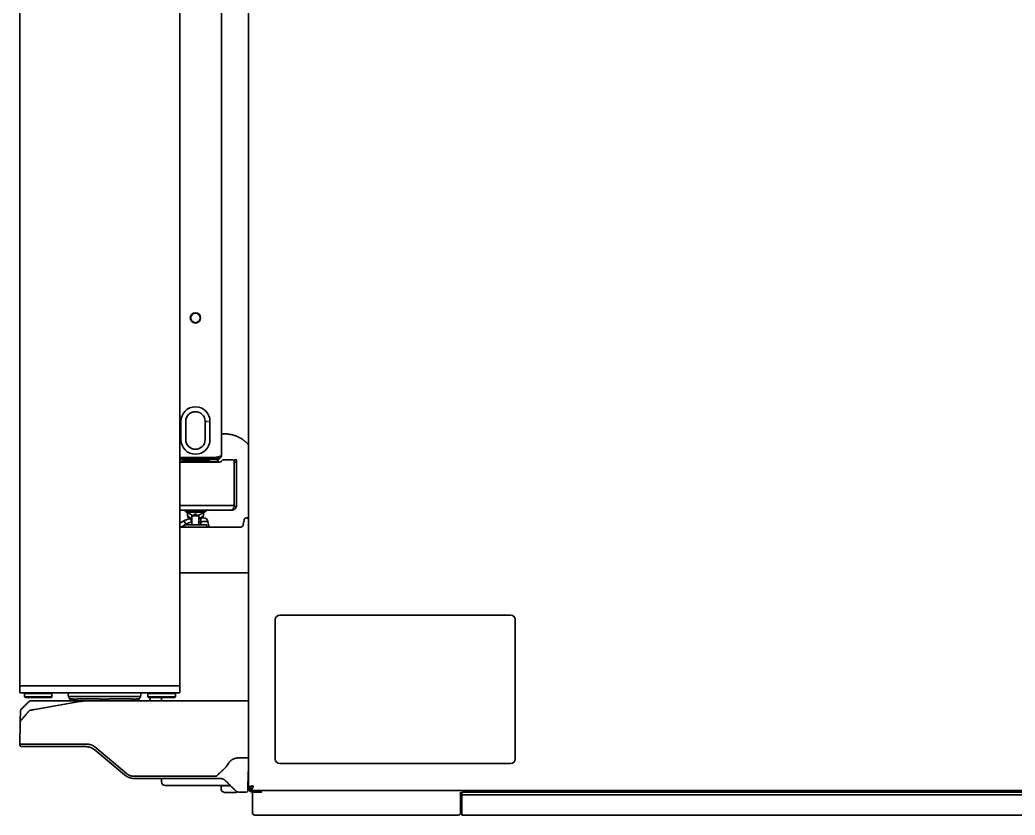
# Model space of a CAD drawing. Extents: x -760 to 4209, y 5795 to 10697.
# Drawn here: x 420.5 to 855.9, y 7999.4 to 8347.3 of the extents above; entities that cross this region are included whole.
import ezdxf

# ---------------------------------------------------------------- set-up
doc = ezdxf.new("R2010")
doc.units = 0
doc.header["$LTSCALE"] = 5
doc.layers.add('1', color=7, linetype='CONTINUOUS', true_color=0xffffff)

msp = doc.modelspace()

# ---------------------------------------------------------------- linework, layer by layer
at = {"layer": '1', "color": 7, "linetype": 'Continuous', "lineweight": 35}
for p, q in [((420.54, 8055.9), (420.54, 9169.4)), ((520.54, 8011.34), (520.54, 9157.1)), ((490.54, 8055.9), (490.54, 9130.73)), ((508.73, 8157.15), (508.73, 8381.41)), ((490.96, 8163.65), (490.96, 8171.65)), ((493.1, 8171.65), (493.1, 8163.65)), ((501.56, 8171.65), (502.68, 8171.65)), ((501.56, 8163.65), (501.56, 8171.65)), ((503.69, 8171.65), (503.09, 8171.65)), ((503.69, 8171.65), (503.69, 8163.65)), ((506.3, 8155.9), (490.54, 8155.9)), ((506.03, 8155.1), (506.03, 8155.9)), ((506.93, 8155.9), (506.3, 8155.9)), ((506.93, 8155.9), (506.93, 8155.1)), ((507.45, 8156.11), (507.47, 8156.12)), ((508.73, 8157.07), (508.73, 8157.15)), ((508.73, 8157.09), (508.73, 8156.99)), ((506.03, 8155.1), (490.54, 8155.1)), ((490.54, 8153.85), (507.91, 8153.85)), ((491.83, 8154.35), (502.83, 8154.35)), ((491.83, 8154.35), (491.83, 8153.85)), ((493.33, 8155.1), (493.33, 8154.35)), ((501.33, 8155.1), (501.33, 8154.35)), ((502.83, 8154.35), (502.83, 8153.85)), ((507.33, 8154.1), (504.02, 8154.1)), ((506.93, 8155.1), (506.03, 8155.1)), ((506.83, 8155.1), (506.83, 8154.97)), ((507.33, 8154.1), (507.33, 8153.85)), ((509.03, 8154.56), (508.62, 8154.14)), ((509.74, 8154.85), (513.32, 8154.85)), ((514.32, 8134.85), (514.32, 8153.85)), ((514.33, 8154.85), (515.33, 8154.85)), ((514.33, 8154.85), (514.33, 8153.85)), ((515.33, 8153.85), (514.33, 8153.85)), ((514.33, 8134.85), (514.33, 8153.85)), ((515.33, 8154.85), (515.33, 8153.85)), ((515.33, 8134.85), (515.33, 8153.85)), ((490.54, 8134.85), (514.32, 8134.85)), ((514.32, 8134.28), (514.32, 8134.85)), ((514.33, 8134.55), (514.33, 8134.85)), ((490.54, 8132.85), (513.08, 8132.85)), ((492.33, 8132.85), (493.33, 8131.85)), ((501.33, 8132.6), (493.33, 8132.6)), ((493.33, 8132.6), (493.33, 8132.2)), ((501.33, 8132.2), (493.33, 8132.2)), ((493.33, 8131.85), (494.23, 8131.85)), ((501.18, 8131.95), (493.48, 8131.95)), ((493.83, 8131.85), (493.83, 8130.27)), ((493.83, 8130.27), (495.83, 8128.84)), ((494.12, 8129.56), (495.91, 8127.77)), ((494.95, 8131.06), (495.08, 8131.02)), ((494.95, 8131.06), (495, 8131.06)), ((495.83, 8130.35), (498.83, 8130.35)), ((495.83, 8126.35), (495.83, 8130.35)), ((498.83, 8130.35), (498.83, 8126.35)), ((500.83, 8130.27), (498.83, 8128.84)), ((499.65, 8131.06), (499.7, 8131.06)), ((499.71, 8127.75), (499.71, 8129.4)), ((500.42, 8131.85), (501.33, 8131.85)), ((500.83, 8130.27), (500.83, 8131.85)), ((501.33, 8131.85), (502.33, 8132.85)), ((501.33, 8132.2), (501.33, 8132.6)), ((513.33, 8132.85), (513.08, 8132.85)), ((519.58, 8129.4), (520.04, 8129.4)), ((490.54, 8127.09), (492.21, 8128.06)), ((490.54, 8125.4), (492.54, 8125.4)), ((492.33, 8126.16), (491.01, 8125.4)), ((492.33, 8126.35), (502.33, 8126.35)), ((492.33, 8125.4), (492.33, 8126.35)), ((492.54, 8125.4), (517.2, 8125.4)), ((493.21, 8126.68), (492.65, 8126.35)), ((499.71, 8127.75), (498.83, 8127.75)), ((502.33, 8126.35), (502.33, 8125.4)), ((518.18, 8126.23), (518.24, 8126.58)), ((518.24, 8126.58), (518.59, 8128.58)), ((492.54, 8105.4), (490.54, 8105.4)), ((492.54, 8105.4), (515.29, 8105.4)), ((520.04, 8105.4), (515.29, 8105.4)), ((520.04, 8105.4), (520.54, 8105.4)), ((635.24, 8086.9), (534.24, 8086.9)), ((532.24, 8084.9), (532.24, 8023.9)), ((637.24, 8023.9), (637.24, 8084.9)), ((420.54, 8052.9), (420.54, 8055.9)), ((422.54, 8055.9), (420.54, 8055.9)), ((488.54, 8055.9), (422.54, 8055.9)), ((490.54, 8055.9), (488.54, 8055.9)), ((490.54, 8055.9), (490.54, 8052.9)), ((422.54, 8052.9), (420.54, 8052.9)), ((422.54, 8052.9), (488.54, 8052.9)), ((422.79, 8052.9), (422.54, 8052.65)), ((434.54, 8052.65), (422.54, 8052.65)), ((422.54, 8052.65), (422.54, 8051.15)), ((428.54, 8051.15), (422.54, 8051.15)), ((422.54, 8051.15), (422.79, 8050.9)), ((422.79, 8050.9), (428.54, 8050.9)), ((434.54, 8051.15), (428.54, 8051.15)), ((428.54, 8050.9), (434.29, 8050.9)), ((434.54, 8052.65), (434.29, 8052.9)), ((434.29, 8050.9), (434.54, 8051.15)), ((434.54, 8051.15), (434.54, 8052.65)), ((441.54, 8052.9), (441.81, 8051.32)), ((441.81, 8051.32), (473.26, 8051.32)), ((473.26, 8051.32), (473.54, 8052.9)), ((476.79, 8052.9), (476.54, 8052.65)), ((488.54, 8052.65), (476.54, 8052.65)), ((476.54, 8052.65), (476.54, 8051.15)), ((482.54, 8051.15), (476.54, 8051.15)), ((476.54, 8051.15), (476.79, 8050.9)), ((476.79, 8050.9), (482.54, 8050.9)), ((477.63, 8050.9), (477.22, 8049.4)), ((488.54, 8051.15), (482.54, 8051.15)), ((482.54, 8050.9), (488.29, 8050.9)), ((482.54, 8049.4), (482.54, 8050.9)), ((488.54, 8052.65), (488.29, 8052.9)), ((488.29, 8050.9), (488.54, 8051.15)), ((490.54, 8052.9), (488.54, 8052.9)), ((488.54, 8051.15), (488.54, 8052.65)), ((427.1, 8045.62), (445.95, 8048.95)), ((427.8, 8049.4), (450.08, 8049.4)), ((442.83, 8050.3), (442.32, 8050.3)), ((443.87, 8050.14), (445.25, 8050.14)), ((446.8, 8050.3), (453.56, 8050.3)), ((453.22, 8049.4), (457.29, 8049.4)), ((456.15, 8050.14), (458.92, 8050.14)), ((458.27, 8049.4), (467.12, 8049.4)), ((461.5, 8050.3), (468.27, 8050.3)), ((469.82, 8050.14), (471.2, 8050.14)), ((470.4, 8049.4), (503.97, 8049.4)), ((472.24, 8050.3), (472.75, 8050.3)), ((503.97, 8049.4), (505.65, 8049.4)), ((420.71, 8040.15), (420.79, 8044.99)), ((420.54, 8030.4), (420.71, 8040.15)), ((420.54, 8030.14), (420.54, 8030.4)), ((420.54, 8030.4), (427.53, 8030.4)), ((427.54, 8029.4), (421.29, 8029.4)), ((427.53, 8030.4), (450.08, 8030.4)), ((448.99, 8029.4), (427.54, 8029.4)), ((453.29, 8029.23), (467.19, 8017.57)), ((466.27, 8017.04), (453.49, 8027.76)), ((511.5, 8021.54), (511.71, 8021.9)), ((516.04, 8024.4), (518.93, 8024.4)), ((518.93, 8024.4), (520.31, 8024.4)), ((520.31, 8024.4), (520.54, 8024.4)), ((534.24, 8021.9), (635.24, 8021.9)), ((470.4, 8016.4), (505.65, 8016.4)), ((520.43, 8018.23), (520.29, 8010.14)), ((505.65, 8015.4), (470.77, 8015.4)), ((482.54, 8013.9), (482.54, 8015.4)), ((491.54, 8012.4), (484.04, 8012.4)), ((512.54, 8012.4), (491.54, 8012.4)), ((508.54, 8012.1), (508.54, 8010.65)), ((508.74, 8012.39), (509.19, 8012.36)), ((509.16, 8012.39), (509.22, 8012.39)), ((509.22, 8012.39), (510.05, 8012.32)), ((510, 8012.39), (510.1, 8012.38)), ((510.1, 8012.39), (511.21, 8012.26)), ((510.55, 8014.39), (510.41, 8014.52)), ((510.7, 8012.4), (510.66, 8012.33)), ((522.25, 8012.23), (522.19, 8012.23)), ((522.56, 8011.92), (522.56, 8011.85)), ((510.05, 8009.3), (515.03, 8009.3)), ((518.52, 8009.4), (516.78, 8009.4)), ((520.54, 8011.19), (520.54, 8011.34)), ((520.54, 8011), (520.54, 8011.19)), ((521.34, 8011), (520.54, 8011)), ((521.34, 8011.19), (521.34, 8011.34)), ((521.34, 8011.19), (521.34, 8011)), ((521.34, 8011), (521.68, 8011)), ((521.34, 8011), (521.52, 8011)), ((521.34, 8010.2), (521.34, 8011)), ((521.52, 8010.2), (521.34, 8010.2)), ((521.68, 8011), (521.52, 8011)), ((521.68, 8010.2), (521.52, 8010.2)), ((521.68, 8010.2), (1501.43, 8010.2)), ((522.34, 8009.4), (526.34, 8009.4)), ((522.34, 8000.4), (522.34, 8009.4)), ((613.34, 8009.4), (613.34, 8000.4)), ((1501.74, 8009.4), (613.94, 8009.4)), ((613.94, 8008.2), (613.94, 8009.4)), ((613.94, 8008.2), (613.94, 8007.2)), ((615.94, 8008.2), (613.94, 8008.2)), ((613.94, 8008.2), (1407.94, 8008.2)), ((613.94, 8001.6), (613.94, 8007.2)), ((526.34, 7999.4), (523.34, 7999.4)), ((609.34, 7999.4), (526.34, 7999.4)), ((612.34, 7999.4), (609.34, 7999.4)), ((613.94, 7999.4), (613.94, 8001.6)), ((613.94, 7999.4), (1409.94, 7999.4))]:
    msp.add_line(p, q, dxfattribs=at)
for radius in [2.25, 2.1]:
    msp.add_circle((497.33, 8216.9), radius, dxfattribs=at)
for centre, radius, start, end in [((497.33, 8171.65), 6.37, 0, 180), ((497.33, 8171.65), 4.23, 0, 180), ((497.33, 8163.65), 6.37, 180, 0), ((497.33, 8163.65), 4.23, 180, 0), ((491.83, 8151.35), 3, 90, 113.5575), ((502.83, 8151.35), 3, 56.4427, 90), ((506.33, 8154.1), 1, 0, 90), ((507.91, 8154.85), 1, 270, 315), ((509.74, 8153.85), 1, 90, 135), ((513.32, 8153.85), 1, 0, 90), ((513.33, 8134.85), 2, 343.3033, 0), ((493.61, 8132.6), 0.283, 118.0725, 180), ((493.61, 8132.2), 0.283, 180, 241.9275), ((494.83, 8130.27), 1, 195.3733, 225), ((497.33, 8133.95), 3.74, 212.3241, 230.6111), ((497.33, 8133.95), 3.74, 309.3791, 327.6759), ((499.83, 8130.27), 1, 315, 343.6522), ((500.86, 8127.4), 2, 10, 90), ((501.04, 8132.6), 0.283, 0, 61.9275), ((501.04, 8132.2), 0.283, 298.0725, 0), ((519.58, 8128.4), 1, 90, 170), ((520.04, 8128.9), 0.5, 0, 90), ((497.21, 8119.4), 10, 105.0492, 120), ((497.21, 8119.75), 8, 100.0027, 120), ((517.2, 8126.4), 1, 270, 350), ((520.04, 8105.9), 0.5, 270, 0), ((534.24, 8084.9), 2, 90, 180), ((635.24, 8084.9), 2, 0, 90), ((443.78, 8051.66), 2, 190, 222.8958), ((471.29, 8051.66), 2, 317.1042, 350), ((440.85, 8048.94), 2, 13.3265, 42.8958), ((474.22, 8048.94), 2, 137.1042, 166.6735), ((421.29, 8030.15), 0.75, 181, 270), ((534.24, 8023.9), 2, 180, 270), ((635.24, 8023.9), 2, 270, 0), ((521.92, 8018.06), 1.5, 157.8745, 179), ((484.04, 8013.9), 1.5, 180, 270), ((508.91, 8012.1), 0.375, 154.2799, 180), ((522.34, 8012), 0.25, 0, 90), ((509.54, 8010.65), 1, 180, 240), ((512.54, 8015.84), 7, 240, 249.1628), ((516.78, 8012.4), 3, 230.3082, 270), ((512.54, 8015.84), 7, 290.8372, 296.8985), ((519.54, 8010.15), 0.75, 270, 359), ((522.34, 8011.2), 1.8, 186.3155, 270), ((523.34, 8000.4), 1, 180, 270), ((612.34, 8000.4), 1, 270, 0), ((614.17, 7999.6), 1, 103.4764, 156.4218)]:
    msp.add_arc(centre, radius, start, end, dxfattribs=at)
for centre, major_axis, ratio, start_param, end_param in [((497.32, 8133.97), (3.62, 0.87), 0.997235, 3.804658, 4.177379), ((497.07, 8134.01), (0.81, 3.6), 0.902278, 3.129444, 3.24631), ((496.77, 8134.01), (0.38, 3.67), 0.420739, 3.280106, 3.396972), ((497.03, 8133.97), (0.27, 3.72), 0.017407, 3.440796, 3.813517), ((497.62, 8133.97), (0.27, -3.72), 0.017407, 5.611261, 5.983982), ((497.88, 8134.01), (0.38, -3.67), 0.420739, 6.027806, 6.144672), ((497.58, 8134.01), (0.81, -3.6), 0.902278, 6.178468, 6.295334), ((497.33, 8133.97), (3.62, -0.87), 0.997235, 5.247399, 5.62012), ((490.93, 8125.01), (1, -1.73), 0.087823, 1.74833, 2.120062), ((493.21, 8126.33), (1, -1.73), 0.087823, 1.721753, 3.141593), ((448.99, 8022.4), (7, 0), 1, 1.429434, 1.570796), ((448.99, 8022.4), (4.2, 5.6), 1, 6.228593, 6.335927), ((470.77, 8022.4), (4.16, 5.63), 1, 3.080358, 3.171137), ((470.77, 8022.4), (7, 0), 1, 4.654121, 4.712389), ((508.29, 8012.4), (-2.13, 2.11), 0.999794, 4.707562, 4.719006)]:
    msp.add_ellipse(centre, major_axis=major_axis, ratio=ratio, start_param=start_param, end_param=end_param, dxfattribs=at)
msp.add_rational_spline([(508.7, 8166.07), (512.04, 8166.44), (515.31, 8165.73), (518.15, 8164.05), (520.32, 8161.67), (520.38, 8161.61), (520.45, 8161.55), (520.54, 8161.51), (520.62, 8161.49), (520.64, 8161.49), (520.65, 8161.49), (520.67, 8161.48), (520.68, 8161.48)], [0.499655350133, 0.482189913623, 0.483788026206, 0.50444968788, 0.544174898647, 0.531788766491, 0.527660055772, 0.531788766491, 0.544174898647, 0.544174898647, 0.544077319668, 0.543914335953, 0.543711049309], degree=4, knots=[0, 0, 0, 0, 0, 0.969667, 0.969667, 0.969667, 0.969667, 0.995868, 0.995868, 0.995868, 0.995868, 1, 1, 1, 1, 1], dxfattribs=at)
for points, knots in [([(506.93, 8156.01), (506.84, 8155.99), (506.74, 8155.97), (506.53, 8155.94), (506.41, 8155.92), (506.3, 8155.9)], [0, 0, 0, 0, 0.462959, 0.462959, 1, 1, 1, 1]), ([(506.58, 8155.9), (506.64, 8155.92), (506.71, 8155.94), (506.82, 8155.97), (506.88, 8155.99), (506.93, 8156.01)], [0, 0, 0, 0, 0.537041, 0.537041, 1, 1, 1, 1]), ([(506.93, 8156.01), (507.06, 8156.03), (507.17, 8156.05), (507.35, 8156.09), (507.41, 8156.1), (507.49, 8156.12), (507.52, 8156.13), (507.58, 8156.15), (507.61, 8156.15), (507.74, 8156.19), (507.84, 8156.23), (507.97, 8156.27), (507.99, 8156.28), (508.04, 8156.3), (508.06, 8156.31), (508.13, 8156.34), (508.17, 8156.37), (508.29, 8156.43), (508.36, 8156.48), (508.44, 8156.54), (508.45, 8156.55), (508.48, 8156.58), (508.53, 8156.62), (508.56, 8156.66), (508.6, 8156.72), (508.62, 8156.75), (508.65, 8156.79), (508.66, 8156.81), (508.67, 8156.84), (508.68, 8156.85), (508.71, 8156.93), (508.72, 8157), (508.73, 8157.07)], [0, 0, 0, 0, 0.125, 0.125, 0.1875, 0.1875, 0.21875, 0.21875, 0.25, 0.25, 0.375, 0.375, 0.40625, 0.40625, 0.4375, 0.4375, 0.5, 0.5, 0.625, 0.625, 0.65625, 0.65625, 0.6875, 0.75, 0.75, 0.8125, 0.8125, 0.84375, 0.84375, 0.875, 0.875, 1, 1, 1, 1]), ([(508.73, 8156.79), (508.72, 8156.69), (508.71, 8156.59), (508.66, 8156.39), (508.63, 8156.29), (508.57, 8156.16), (508.56, 8156.13), (508.54, 8156.09), (508.5, 8156.01), (508.46, 8155.94), (508.36, 8155.8), (508.29, 8155.72), (508.19, 8155.61), (508.17, 8155.59), (508.13, 8155.55), (508.06, 8155.5), (507.99, 8155.45), (507.85, 8155.35), (507.74, 8155.29), (507.61, 8155.23), (507.58, 8155.22), (507.52, 8155.2), (507.49, 8155.19), (507.41, 8155.17), (507.29, 8155.14), (507.18, 8155.12), (507.09, 8155.11), (507.05, 8155.11), (506.99, 8155.1), (506.96, 8155.1), (506.93, 8155.1)], [0, 0, 0, 0, 0.125, 0.125, 0.25, 0.25, 0.28125, 0.28125, 0.3125, 0.375, 0.375, 0.5, 0.5, 0.53125, 0.53125, 0.5625, 0.625, 0.625, 0.75, 0.75, 0.78125, 0.78125, 0.8125, 0.8125, 0.875, 0.9375, 0.9375, 0.96875, 0.96875, 1, 1, 1, 1]), ([(506.93, 8155.9), (507.01, 8155.9), (507.08, 8155.91), (507.17, 8155.93), (507.19, 8155.93), (507.22, 8155.94), (507.24, 8155.95), (507.28, 8155.96), (507.3, 8155.97), (507.32, 8155.98)], [0, 0, 0, 0, 0.557491, 0.557491, 0.696864, 0.696864, 0.836237, 0.836237, 1, 1, 1, 1]), ([(513.13, 8132.87), (513.18, 8132.88), (513.23, 8132.9), (513.33, 8132.95), (513.38, 8132.98), (513.45, 8133.04), (513.48, 8133.06), (513.52, 8133.09), (513.53, 8133.11), (513.55, 8133.13), (513.57, 8133.14), (513.63, 8133.21), (513.68, 8133.26), (513.78, 8133.39), (513.83, 8133.45), (513.9, 8133.56), (513.93, 8133.6), (513.98, 8133.68), (514, 8133.72), (514.08, 8133.84), (514.12, 8133.92), (514.22, 8134.09), (514.27, 8134.18), (514.32, 8134.28)], [0, 0, 0, 0, 0.125, 0.125, 0.25, 0.25, 0.3125, 0.3125, 0.34375, 0.34375, 0.375, 0.375, 0.5, 0.5, 0.625, 0.625, 0.6875, 0.6875, 0.75, 0.75, 0.875, 0.875, 1, 1, 1, 1]), ([(515.24, 8134.28), (515.21, 8134.18), (515.18, 8134.09), (515.1, 8133.92), (515.05, 8133.84), (514.97, 8133.72), (514.94, 8133.68), (514.9, 8133.62), (514.88, 8133.6), (514.85, 8133.56), (514.84, 8133.54), (514.76, 8133.45), (514.69, 8133.39), (514.54, 8133.26), (514.46, 8133.21), (514.34, 8133.13), (514.3, 8133.1), (514.21, 8133.06), (514.17, 8133.04), (514.04, 8132.98), (513.95, 8132.95), (513.76, 8132.9), (513.67, 8132.88), (513.57, 8132.87)], [0, 0, 0, 0, 0.125, 0.125, 0.25, 0.25, 0.3125, 0.3125, 0.34375, 0.34375, 0.375, 0.375, 0.5, 0.5, 0.625, 0.625, 0.6875, 0.6875, 0.75, 0.75, 0.875, 0.875, 1, 1, 1, 1]), ([(515.24, 8134.28), (515.16, 8134.3), (515.08, 8134.33), (514.92, 8134.37), (514.84, 8134.4), (514.61, 8134.47), (514.47, 8134.51), (514.33, 8134.55)], [0, 0, 0, 0, 0.262924, 0.262924, 0.526857, 0.526857, 1, 1, 1, 1]), ([(496.86, 8131.06), (496.9, 8131.06), (496.94, 8131.06), (497.01, 8131.06), (497.09, 8131.06), (497.17, 8131.06), (497.25, 8131.06), (497.29, 8131.06), (497.4, 8131.06), (497.48, 8131.06), (497.6, 8131.06), (497.64, 8131.06), (497.72, 8131.06), (497.75, 8131.06), (497.79, 8131.06)], [0, 0, 0, 0, 0.125, 0.125, 0.25, 0.375, 0.375, 0.5, 0.5, 0.75, 0.75, 0.875, 0.875, 1, 1, 1, 1]), ([(499.71, 8129.4), (499.79, 8129.4), (499.86, 8129.4), (499.95, 8129.4), (499.97, 8129.4), (500.01, 8129.4), (500.06, 8129.4), (500.15, 8129.4), (500.22, 8129.4), (500.27, 8129.4), (500.28, 8129.4), (500.31, 8129.4), (500.33, 8129.4), (500.41, 8129.4), (500.47, 8129.4), (500.54, 8129.4), (500.57, 8129.4), (500.61, 8129.4), (500.62, 8129.4), (500.64, 8129.4), (500.65, 8129.4), (500.7, 8129.4), (500.74, 8129.4), (500.77, 8129.4), (500.78, 8129.4), (500.79, 8129.4), (500.8, 8129.4), (500.82, 8129.4), (500.83, 8129.4), (500.85, 8129.4), (500.86, 8129.4), (500.86, 8129.4)], [0, 0, 0, 0, 0.125227, 0.125227, 0.156534, 0.156534, 0.18784, 0.250454, 0.313067, 0.313067, 0.344374, 0.344374, 0.375681, 0.375681, 0.500908, 0.500908, 0.563521, 0.563521, 0.594828, 0.594828, 0.626135, 0.626135, 0.751361, 0.751361, 0.782668, 0.782668, 0.813975, 0.813975, 0.876588, 0.876588, 1, 1, 1, 1]), ([(513.08, 8132.85), (513.08, 8132.85), (513.08, 8132.85), (513.08, 8132.85), (513.08, 8132.85), (513.08, 8132.85), (513.08, 8132.85), (513.08, 8132.85), (513.09, 8132.86), (513.09, 8132.86), (513.09, 8132.86), (513.09, 8132.86), (513.1, 8132.86), (513.1, 8132.86), (513.1, 8132.86), (513.11, 8132.86), (513.11, 8132.86), (513.12, 8132.86), (513.12, 8132.86), (513.13, 8132.87), (513.13, 8132.87), (513.13, 8132.87)], [0, 0, 0, 0, 0.152946, 0.20292, 0.252426, 0.301484, 0.350116, 0.398346, 0.446196, 0.493691, 0.540856, 0.587714, 0.634291, 0.680614, 0.726709, 0.772601, 0.81832, 0.863891, 0.909343, 0.954703, 1, 1, 1, 1]), ([(513.57, 8132.87), (513.57, 8132.87), (513.56, 8132.87), (513.55, 8132.86), (513.54, 8132.86), (513.53, 8132.86), (513.52, 8132.86), (513.51, 8132.86), (513.5, 8132.86), (513.49, 8132.86), (513.48, 8132.86), (513.47, 8132.86), (513.46, 8132.86), (513.45, 8132.86), (513.43, 8132.85), (513.42, 8132.85), (513.41, 8132.85), (513.4, 8132.85), (513.39, 8132.85), (513.37, 8132.85), (513.36, 8132.85), (513.35, 8132.85), (513.34, 8132.85), (513.33, 8132.85), (513.33, 8132.85)], [0, 0, 0, 0, 0.043237, 0.08653, 0.129905, 0.173384, 0.216994, 0.260756, 0.304696, 0.348836, 0.3932, 0.437809, 0.482687, 0.527855, 0.573335, 0.619147, 0.665313, 0.711853, 0.758786, 0.806131, 0.853907, 0.902132, 0.950824, 1, 1, 1, 1]), ([(502.83, 8127.75), (502.83, 8127.75), (502.83, 8127.75), (502.83, 8127.75), (502.83, 8127.75), (502.83, 8127.75), (502.83, 8127.75), (502.82, 8127.75), (502.82, 8127.75), (502.8, 8127.76), (502.77, 8127.76), (502.72, 8127.77), (502.68, 8127.77), (502.67, 8127.77), (502.66, 8127.77), (502.65, 8127.77), (502.62, 8127.77), (502.6, 8127.77), (502.54, 8127.77), (502.46, 8127.77), (502.35, 8127.78), (502.27, 8127.78), (502.24, 8127.78), (502.18, 8127.78), (502.14, 8127.78), (502.05, 8127.78), (501.91, 8127.78), (501.69, 8127.78), (501.52, 8127.78), (501.4, 8127.78), (501.35, 8127.78), (501.26, 8127.78), (501.22, 8127.77), (501.09, 8127.77), (500.9, 8127.77), (500.71, 8127.77), (500.57, 8127.77), (500.52, 8127.77), (500.42, 8127.76), (500.37, 8127.76), (500.22, 8127.76), (500.12, 8127.76), (499.97, 8127.75), (499.89, 8127.75), (499.8, 8127.75), (499.76, 8127.75), (499.73, 8127.75), (499.72, 8127.75), (499.72, 8127.75), (499.71, 8127.75), (499.71, 8127.75)], [0, 0, 0, 0, 0.001843, 0.001843, 0.003797, 0.007703, 0.015517, 0.031144, 0.062397, 0.062397, 0.124904, 0.187411, 0.187411, 0.203037, 0.203037, 0.218664, 0.218664, 0.249918, 0.249918, 0.312424, 0.374931, 0.374931, 0.406185, 0.406185, 0.437438, 0.437438, 0.499945, 0.562452, 0.624959, 0.624959, 0.656212, 0.656212, 0.687466, 0.687466, 0.749973, 0.812479, 0.812479, 0.843733, 0.843733, 0.874986, 0.874986, 0.937493, 0.937493, 0.968747, 0.984373, 0.992187, 0.996093, 0.998047, 0.998047, 1, 1, 1, 1]), ([(425.28, 8049.4), (425.21, 8049.4), (425.15, 8049.4), (425.02, 8049.37), (424.96, 8049.35), (424.84, 8049.3), (424.78, 8049.27), (424.67, 8049.2), (424.62, 8049.16), (424.58, 8049.12)], [0, 0, 0, 0, 0.25, 0.25, 0.5, 0.5, 0.75, 0.75, 1, 1, 1, 1]), ([(425.28, 8049.4), (425.28, 8049.4), (425.28, 8049.4), (425.3, 8049.4), (425.3, 8049.4), (425.32, 8049.4), (425.32, 8049.4), (425.34, 8049.4), (425.35, 8049.4), (425.37, 8049.4), (425.38, 8049.4), (425.41, 8049.4), (425.42, 8049.4), (425.45, 8049.4), (425.46, 8049.4), (425.51, 8049.4), (425.55, 8049.4), (425.63, 8049.4), (425.67, 8049.4), (425.76, 8049.4), (425.81, 8049.4), (425.87, 8049.4), (425.89, 8049.4), (425.91, 8049.4), (425.96, 8049.4), (426, 8049.4), (426.09, 8049.4), (426.15, 8049.4), (426.27, 8049.4), (426.34, 8049.4), (426.44, 8049.4), (426.47, 8049.4), (426.53, 8049.4), (426.54, 8049.4), (426.58, 8049.4), (426.6, 8049.4), (426.69, 8049.4), (426.76, 8049.4), (426.91, 8049.4), (426.99, 8049.4), (427.14, 8049.4), (427.22, 8049.4), (427.34, 8049.4), (427.39, 8049.4), (427.47, 8049.4), (427.51, 8049.4), (427.59, 8049.4), (427.63, 8049.4), (427.69, 8049.4), (427.71, 8049.4), (427.75, 8049.4), (427.78, 8049.4), (427.8, 8049.4)], [0, 0, 0, 0, 0.0625, 0.0625, 0.09375, 0.09375, 0.125, 0.125, 0.15625, 0.15625, 0.1875, 0.1875, 0.21875, 0.21875, 0.25, 0.25, 0.3125, 0.3125, 0.375, 0.375, 0.4375, 0.4375, 0.453125, 0.453125, 0.46875, 0.5, 0.5, 0.5625, 0.5625, 0.625, 0.625, 0.65625, 0.65625, 0.671875, 0.671875, 0.6875, 0.6875, 0.75, 0.75, 0.8125, 0.8125, 0.875, 0.875, 0.90625, 0.90625, 0.9375, 0.9375, 0.96875, 0.96875, 0.984375, 0.984375, 1, 1, 1, 1]), ([(442.83, 8050.3), (442.86, 8050.3), (442.89, 8050.3), (442.97, 8050.29), (443.01, 8050.29), (443.05, 8050.28)], [0, 0, 0, 0, 0.5, 0.5, 1, 1, 1, 1]), ([(443.05, 8050.28), (443.11, 8050.27), (443.17, 8050.26), (443.27, 8050.24), (443.3, 8050.23), (443.37, 8050.22), (443.4, 8050.21), (443.47, 8050.19), (443.51, 8050.19), (443.58, 8050.17), (443.62, 8050.16), (443.69, 8050.15), (443.73, 8050.15), (443.8, 8050.14), (443.83, 8050.14), (443.87, 8050.14)], [0, 0, 0, 0, 0.25, 0.25, 0.375, 0.375, 0.5, 0.5, 0.625, 0.625, 0.75, 0.75, 0.875, 0.875, 1, 1, 1, 1]), ([(445.25, 8050.14), (445.3, 8050.14), (445.34, 8050.14), (445.43, 8050.15), (445.47, 8050.15), (445.55, 8050.16), (445.6, 8050.17), (445.68, 8050.19), (445.72, 8050.19), (445.8, 8050.21), (445.85, 8050.22), (445.93, 8050.23), (445.98, 8050.24), (446.11, 8050.26), (446.21, 8050.27), (446.3, 8050.28)], [0, 0, 0, 0, 0.125, 0.125, 0.25, 0.25, 0.375, 0.375, 0.5, 0.5, 0.625, 0.625, 0.75, 0.75, 1, 1, 1, 1]), ([(445.95, 8048.95), (446.36, 8049.02), (446.77, 8049.08), (447.38, 8049.16), (447.59, 8049.19), (448, 8049.24), (448.21, 8049.26), (448.83, 8049.31), (449.24, 8049.34), (450.07, 8049.39), (450.48, 8049.4), (450.9, 8049.4)], [0, 0, 0, 0, 0.25, 0.25, 0.375, 0.375, 0.5, 0.5, 0.75, 0.75, 1, 1, 1, 1]), ([(446.3, 8050.28), (446.38, 8050.29), (446.46, 8050.29), (446.63, 8050.3), (446.71, 8050.3), (446.8, 8050.3)], [0, 0, 0, 0, 0.5, 0.5, 1, 1, 1, 1]), ([(453.56, 8050.3), (453.68, 8050.3), (453.8, 8050.3), (454.04, 8050.29), (454.16, 8050.29), (454.28, 8050.28)], [0, 0, 0, 0, 0.5, 0.5, 1, 1, 1, 1]), ([(454.28, 8050.28), (454.44, 8050.27), (454.59, 8050.26), (454.82, 8050.24), (454.9, 8050.23), (455.06, 8050.22), (455.13, 8050.21), (455.29, 8050.19), (455.37, 8050.19), (455.52, 8050.17), (455.6, 8050.16), (455.76, 8050.15), (455.83, 8050.15), (455.99, 8050.14), (456.07, 8050.14), (456.15, 8050.14)], [0, 0, 0, 0, 0.25, 0.25, 0.375, 0.375, 0.5, 0.5, 0.625, 0.625, 0.75, 0.75, 0.875, 0.875, 1, 1, 1, 1]), ([(458.92, 8050.14), (459, 8050.14), (459.08, 8050.14), (459.23, 8050.15), (459.31, 8050.15), (459.47, 8050.16), (459.55, 8050.17), (459.7, 8050.19), (459.78, 8050.19), (459.93, 8050.21), (460.01, 8050.22), (460.17, 8050.23), (460.25, 8050.24), (460.48, 8050.26), (460.63, 8050.27), (460.79, 8050.28)], [0, 0, 0, 0, 0.125, 0.125, 0.25, 0.25, 0.375, 0.375, 0.5, 0.5, 0.625, 0.625, 0.75, 0.75, 1, 1, 1, 1]), ([(460.79, 8050.28), (460.91, 8050.29), (461.03, 8050.29), (461.27, 8050.3), (461.38, 8050.3), (461.5, 8050.3)], [0, 0, 0, 0, 0.5, 0.5, 1, 1, 1, 1]), ([(468.27, 8050.3), (468.36, 8050.3), (468.44, 8050.3), (468.61, 8050.29), (468.69, 8050.29), (468.76, 8050.28)], [0, 0, 0, 0, 0.5, 0.5, 1, 1, 1, 1]), ([(468.76, 8050.28), (468.86, 8050.27), (468.96, 8050.26), (469.09, 8050.24), (469.14, 8050.23), (469.22, 8050.22), (469.27, 8050.21), (469.35, 8050.19), (469.39, 8050.19), (469.47, 8050.17), (469.51, 8050.16), (469.6, 8050.15), (469.64, 8050.15), (469.73, 8050.14), (469.77, 8050.14), (469.82, 8050.14)], [0, 0, 0, 0, 0.25, 0.25, 0.375, 0.375, 0.5, 0.5, 0.625, 0.625, 0.75, 0.75, 0.875, 0.875, 1, 1, 1, 1]), ([(471.2, 8050.14), (471.24, 8050.14), (471.27, 8050.14), (471.34, 8050.15), (471.38, 8050.15), (471.45, 8050.16), (471.49, 8050.17), (471.56, 8050.19), (471.6, 8050.19), (471.67, 8050.21), (471.7, 8050.22), (471.77, 8050.23), (471.8, 8050.24), (471.9, 8050.26), (471.96, 8050.27), (472.02, 8050.28)], [0, 0, 0, 0, 0.125, 0.125, 0.25, 0.25, 0.375, 0.375, 0.5, 0.5, 0.625, 0.625, 0.75, 0.75, 1, 1, 1, 1]), ([(472.02, 8050.28), (472.06, 8050.29), (472.1, 8050.29), (472.18, 8050.3), (472.21, 8050.3), (472.24, 8050.3)], [0, 0, 0, 0, 0.5, 0.5, 1, 1, 1, 1]), ([(520.54, 8049.4), (516.76, 8049.4), (512.98, 8049.4), (509.2, 8049.4), (508.9, 8049.4), (508.6, 8049.4), (508.2, 8049.4), (508.14, 8049.4), (508.08, 8049.4), (507.99, 8049.4), (507.95, 8049.4), (507.89, 8049.4), (507.85, 8049.4), (507.79, 8049.4), (507.75, 8049.4), (507.68, 8049.4), (507.65, 8049.4), (507.54, 8049.4), (507.47, 8049.4), (507.32, 8049.4), (507.24, 8049.4), (507.09, 8049.4), (507.01, 8049.4), (506.89, 8049.4), (506.85, 8049.4), (506.79, 8049.4), (506.77, 8049.4), (506.73, 8049.4), (506.71, 8049.4), (506.65, 8049.4), (506.61, 8049.4), (506.53, 8049.4), (506.49, 8049.4), (506.45, 8049.4)], [-11.569498, -11.569498, -11.569498, -11.569498, -0.847344, -0.847344, -0.847344, 0, 0, 0, 0.125, 0.125, 0.1875, 0.1875, 0.25, 0.25, 0.3125, 0.3125, 0.375, 0.375, 0.5, 0.5, 0.625, 0.625, 0.75, 0.75, 0.8125, 0.8125, 0.84375, 0.84375, 0.875, 0.875, 0.9375, 0.9375, 1, 1, 1, 1]), ([(421.09, 8045.69), (421.04, 8045.64), (421, 8045.59), (420.93, 8045.49), (420.9, 8045.43), (420.85, 8045.31), (420.83, 8045.25), (420.8, 8045.12), (420.79, 8045.06), (420.79, 8044.99)], [0, 0, 0, 0, 0.25, 0.25, 0.5, 0.5, 0.75, 0.75, 1, 1, 1, 1]), ([(424.49, 8044.93), (424.52, 8044.97), (424.57, 8045.01), (424.65, 8045.09), (424.7, 8045.12), (424.8, 8045.18), (424.85, 8045.2), (424.96, 8045.24), (425.02, 8045.26), (425.07, 8045.27)], [0, 0, 0, 0, 0.25, 0.25, 0.5, 0.5, 0.75, 0.75, 1, 1, 1, 1]), ([(425.07, 8045.27), (425.08, 8045.27), (425.08, 8045.27), (425.09, 8045.27), (425.1, 8045.27), (425.11, 8045.27), (425.12, 8045.27), (425.14, 8045.28), (425.15, 8045.28), (425.19, 8045.29), (425.21, 8045.29), (425.24, 8045.3), (425.25, 8045.3), (425.26, 8045.3), (425.27, 8045.3), (425.29, 8045.3), (425.3, 8045.31), (425.35, 8045.31), (425.38, 8045.32), (425.49, 8045.34), (425.58, 8045.35), (425.68, 8045.37), (425.71, 8045.38), (425.72, 8045.38), (425.75, 8045.39), (425.78, 8045.39), (425.85, 8045.4), (425.91, 8045.41), (426.01, 8045.43), (426.07, 8045.44), (426.18, 8045.46), (426.24, 8045.47), (426.33, 8045.49), (426.37, 8045.49), (426.43, 8045.5), (426.46, 8045.51), (426.56, 8045.53), (426.69, 8045.55), (426.82, 8045.57), (426.96, 8045.6), (427.03, 8045.61), (427.1, 8045.62)], [0, 0, 0, 0, 0.0625, 0.0625, 0.09375, 0.09375, 0.125, 0.125, 0.1875, 0.1875, 0.25, 0.25, 0.265625, 0.265625, 0.28125, 0.28125, 0.3125, 0.3125, 0.375, 0.375, 0.5, 0.515625, 0.515625, 0.53125, 0.53125, 0.5625, 0.5625, 0.625, 0.625, 0.6875, 0.6875, 0.75, 0.75, 0.78125, 0.78125, 0.8125, 0.8125, 0.875, 0.9375, 0.9375, 1, 1, 1, 1]), ([(420.71, 8040.15), (420.71, 8040.21), (420.71, 8040.26), (420.73, 8040.38), (420.75, 8040.43), (420.79, 8040.54), (420.82, 8040.59), (420.87, 8040.69), (420.91, 8040.74), (420.94, 8040.78)], [0, 0, 0, 0, 0.25, 0.25, 0.5, 0.5, 0.75, 0.75, 1, 1, 1, 1]), ([(452.89, 8028.22), (452.67, 8028.36), (452.44, 8028.5), (452.1, 8028.68), (451.92, 8028.76), (451.74, 8028.84), (451.62, 8028.89), (451.56, 8028.91), (451.37, 8028.98), (451.19, 8029.05), (451, 8029.11), (450.87, 8029.14), (450.81, 8029.16), (450.49, 8029.24), (450.23, 8029.3), (449.97, 8029.33)], [0, 0, 0, 0, 0.25, 0.25, 0.375, 0.4375, 0.4375, 0.5, 0.5, 0.625, 0.6875, 0.6875, 0.75, 0.75, 1, 1, 1, 1]), ([(450.08, 8030.4), (450.1, 8030.4), (450.14, 8030.4), (450.21, 8030.4), (450.29, 8030.4), (450.38, 8030.39), (450.47, 8030.39), (450.58, 8030.38), (450.69, 8030.36), (450.82, 8030.35), (450.99, 8030.32), (451.19, 8030.28), (451.41, 8030.22), (451.61, 8030.16), (451.79, 8030.1), (451.98, 8030.03), (452.17, 8029.94), (452.37, 8029.85), (452.54, 8029.75), (452.67, 8029.68), (452.76, 8029.62), (452.84, 8029.57), (452.92, 8029.52), (452.99, 8029.47), (453.05, 8029.43), (453.1, 8029.38), (453.15, 8029.35), (453.2, 8029.31), (453.23, 8029.28), (453.27, 8029.26), (453.28, 8029.24), (453.29, 8029.23)], [0, 0, 0, 0, 0.017064, 0.036815, 0.059249, 0.084363, 0.112153, 0.142614, 0.175746, 0.211544, 0.250008, 0.322378, 0.388152, 0.447354, 0.499999, 0.556663, 0.617207, 0.681642, 0.74999, 0.781923, 0.811844, 0.839751, 0.865643, 0.889519, 0.911376, 0.931211, 0.949024, 0.964812, 0.978571, 0.990302, 1, 1, 1, 1]), ([(511.47, 8021.49), (511.32, 8021.27), (511.15, 8021.06), (510.81, 8020.64), (510.64, 8020.44), (510.27, 8020.03), (510.07, 8019.83), (509.67, 8019.43), (509.47, 8019.24), (509.15, 8018.94), (509.04, 8018.84), (508.88, 8018.69), (508.83, 8018.64), (508.72, 8018.54), (508.66, 8018.49), (508.39, 8018.24), (508.17, 8018.04), (507.73, 8017.63), (507.51, 8017.43), (507.07, 8017.01), (506.85, 8016.8), (506.63, 8016.58)], [0, 0, 0, 0, 0.125, 0.125, 0.25, 0.25, 0.375, 0.375, 0.5, 0.5, 0.5625, 0.5625, 0.59375, 0.59375, 0.625, 0.625, 0.75, 0.75, 0.875, 0.875, 1, 1, 1, 1]), ([(511.71, 8021.9), (511.72, 8021.91), (511.73, 8021.94), (511.76, 8021.99), (511.8, 8022.05), (511.85, 8022.13), (511.91, 8022.22), (511.99, 8022.33), (512.08, 8022.45), (512.18, 8022.58), (512.29, 8022.71), (512.4, 8022.83), (512.54, 8022.97), (512.73, 8023.16), (513, 8023.38), (513.28, 8023.58), (513.53, 8023.73), (513.8, 8023.88), (514.11, 8024.02), (514.44, 8024.14), (514.69, 8024.22), (514.89, 8024.27), (515.04, 8024.3), (515.21, 8024.33), (515.35, 8024.36), (515.47, 8024.37), (515.55, 8024.38), (515.62, 8024.38), (515.69, 8024.39), (515.76, 8024.39), (515.82, 8024.4), (515.87, 8024.4), (515.92, 8024.4), (515.97, 8024.4), (516, 8024.4), (516.03, 8024.4), (516.04, 8024.4)], [0, 0, 0, 0, 0.0061, 0.01531, 0.027667, 0.04322, 0.062032, 0.084179, 0.109751, 0.139649, 0.168791, 0.197137, 0.224648, 0.276341, 0.344632, 0.418422, 0.469345, 0.515612, 0.598152, 0.668476, 0.730211, 0.758888, 0.790823, 0.826032, 0.864529, 0.882031, 0.898505, 0.913948, 0.928354, 0.941722, 0.954048, 0.96533, 0.975568, 0.984759, 0.992903, 1, 1, 1, 1]), ([(470.36, 8015.41), (470.04, 8015.43), (469.72, 8015.47), (469.33, 8015.55), (469.25, 8015.57), (469.09, 8015.6), (469.01, 8015.62), (468.78, 8015.69), (468.63, 8015.73), (468.4, 8015.81), (468.33, 8015.84), (468.18, 8015.9), (468.1, 8015.93), (467.88, 8016.02), (467.74, 8016.09), (467.31, 8016.31), (467.04, 8016.47), (466.77, 8016.65)], [0, 0, 0, 0, 0.25, 0.25, 0.3125, 0.3125, 0.375, 0.375, 0.5, 0.5, 0.5625, 0.5625, 0.625, 0.625, 0.75, 0.75, 1, 1, 1, 1]), ([(467.19, 8017.57), (467.2, 8017.56), (467.23, 8017.53), (467.29, 8017.49), (467.36, 8017.44), (467.44, 8017.38), (467.53, 8017.31), (467.64, 8017.23), (467.77, 8017.15), (467.92, 8017.06), (468.11, 8016.96), (468.31, 8016.86), (468.5, 8016.78), (468.69, 8016.7), (468.87, 8016.64), (469.07, 8016.58), (469.29, 8016.52), (469.48, 8016.49), (469.61, 8016.46), (469.69, 8016.45), (469.77, 8016.44), (469.84, 8016.43), (469.91, 8016.43), (469.97, 8016.42), (470.03, 8016.42), (470.09, 8016.41), (470.14, 8016.41), (470.2, 8016.41), (470.24, 8016.4), (470.29, 8016.4), (470.33, 8016.4), (470.37, 8016.4), (470.39, 8016.4), (470.4, 8016.4)], [0, 0, 0, 0, 0.015307, 0.035184, 0.059623, 0.088618, 0.12216, 0.160242, 0.20286, 0.250007, 0.318362, 0.382801, 0.443341, 0.499998, 0.55265, 0.611855, 0.677626, 0.749989, 0.773387, 0.795826, 0.817305, 0.837824, 0.857382, 0.87598, 0.893616, 0.91029, 0.926001, 0.940748, 0.954531, 0.967348, 0.9792, 0.990084, 1, 1, 1, 1]), ([(506.43, 8016.46), (506.42, 8016.46), (506.4, 8016.46), (506.36, 8016.45), (506.33, 8016.45), (506.29, 8016.44), (506.26, 8016.44), (506.23, 8016.44), (506.2, 8016.43), (506.16, 8016.43), (506.13, 8016.43), (506.1, 8016.42), (506.07, 8016.42), (506.04, 8016.42), (506.02, 8016.42), (505.99, 8016.41), (505.96, 8016.41), (505.93, 8016.41), (505.91, 8016.41), (505.88, 8016.41), (505.86, 8016.41), (505.84, 8016.41), (505.81, 8016.4), (505.79, 8016.4), (505.77, 8016.4), (505.75, 8016.4), (505.73, 8016.4), (505.71, 8016.4), (505.69, 8016.4), (505.67, 8016.4), (505.65, 8016.4), (505.65, 8016.4)], [0, 0, 0, 0, 0.045822, 0.090837, 0.135046, 0.178447, 0.221042, 0.262828, 0.303807, 0.343977, 0.383338, 0.42189, 0.459633, 0.496565, 0.532688, 0.567999, 0.602498, 0.636186, 0.669061, 0.701124, 0.732373, 0.762807, 0.792428, 0.821233, 0.849223, 0.876396, 0.902752, 0.928292, 0.953013, 0.976916, 1, 1, 1, 1]), ([(506.43, 8016.46), (506.44, 8016.47), (506.45, 8016.47), (506.47, 8016.47), (506.48, 8016.48), (506.51, 8016.49), (506.52, 8016.5), (506.55, 8016.51), (506.56, 8016.52), (506.57, 8016.53), (506.58, 8016.54), (506.61, 8016.56), (506.62, 8016.57), (506.63, 8016.58)], [0, 0, 0, 0, 0.125, 0.125, 0.25, 0.25, 0.5, 0.5, 0.625, 0.625, 0.75, 0.75, 1, 1, 1, 1]), ([(510.39, 8014.55), (510.36, 8014.58), (510.33, 8014.61), (510.26, 8014.67), (510.23, 8014.69), (510.13, 8014.78), (510.05, 8014.83), (509.91, 8014.93), (509.83, 8014.98), (509.67, 8015.07), (509.58, 8015.11), (509.45, 8015.17), (509.41, 8015.19), (509.34, 8015.21), (509.32, 8015.22), (509.27, 8015.24), (509.25, 8015.25), (509.13, 8015.29), (509.03, 8015.31), (508.83, 8015.36), (508.73, 8015.37), (508.51, 8015.4), (508.41, 8015.4), (508.29, 8015.4)], [0, 0, 0, 0, 0.0625, 0.0625, 0.125, 0.125, 0.25, 0.25, 0.375, 0.375, 0.5, 0.5, 0.5625, 0.5625, 0.59375, 0.59375, 0.625, 0.625, 0.75, 0.75, 0.875, 0.875, 1, 1, 1, 1]), ([(508.72, 8012.39), (508.7, 8012.38), (508.68, 8012.37), (508.65, 8012.35), (508.63, 8012.34), (508.59, 8012.3), (508.58, 8012.28), (508.56, 8012.25), (508.56, 8012.24), (508.56, 8012.23), (508.56, 8012.21), (508.56, 8012.19), (508.56, 8012.15), (508.58, 8012.13), (508.6, 8012.1)], [0, 0, 0, 0, 0.125, 0.125, 0.25, 0.25, 0.5, 0.5, 0.5625, 0.5625, 0.625, 0.75, 0.75, 1, 1, 1, 1]), ([(508.6, 8012.1), (508.6, 8012.13), (508.6, 8012.16), (508.61, 8012.2), (508.62, 8012.21), (508.63, 8012.24), (508.63, 8012.25), (508.65, 8012.29), (508.67, 8012.31), (508.69, 8012.34), (508.7, 8012.35), (508.72, 8012.37), (508.73, 8012.38), (508.74, 8012.39)], [0, 0, 0, 0, 0.25, 0.25, 0.375, 0.375, 0.5, 0.5, 0.75, 0.75, 0.875, 0.875, 1, 1, 1, 1]), ([(508.74, 8012.39), (508.74, 8012.38), (508.74, 8012.37), (508.75, 8012.35), (508.75, 8012.34), (508.77, 8012.3), (508.79, 8012.28), (508.83, 8012.25), (508.83, 8012.24), (508.85, 8012.23), (508.87, 8012.21), (508.9, 8012.19), (508.97, 8012.15), (509.02, 8012.13), (509.07, 8012.1)], [0, 0, 0, 0, 0.125, 0.125, 0.25, 0.25, 0.5, 0.5, 0.5625, 0.5625, 0.625, 0.75, 0.75, 1, 1, 1, 1]), ([(509.07, 8012.1), (509.07, 8012.13), (509.08, 8012.16), (509.09, 8012.2), (509.1, 8012.21), (509.11, 8012.24), (509.11, 8012.25), (509.13, 8012.29), (509.15, 8012.31), (509.18, 8012.34), (509.18, 8012.35), (509.2, 8012.37), (509.21, 8012.38), (509.22, 8012.39)], [0, 0, 0, 0, 0.25, 0.25, 0.375, 0.375, 0.5, 0.5, 0.75, 0.75, 0.875, 0.875, 1, 1, 1, 1]), ([(509.22, 8012.39), (509.24, 8012.38), (509.26, 8012.37), (509.3, 8012.35), (509.32, 8012.34), (509.4, 8012.3), (509.46, 8012.28), (509.53, 8012.25), (509.55, 8012.24), (509.58, 8012.23), (509.63, 8012.21), (509.69, 8012.19), (509.8, 8012.15), (509.88, 8012.13), (509.96, 8012.1)], [0, 0, 0, 0, 0.125, 0.125, 0.25, 0.25, 0.5, 0.5, 0.5625, 0.5625, 0.625, 0.75, 0.75, 1, 1, 1, 1]), ([(510, 8012.39), (509.95, 8012.38), (509.9, 8012.37), (509.83, 8012.35), (509.81, 8012.35), (509.78, 8012.34)], [0, 0, 0, 0, 0.640205, 0.640205, 1, 1, 1, 1]), ([(509.96, 8012.1), (509.97, 8012.13), (509.98, 8012.16), (509.99, 8012.2), (509.99, 8012.21), (510, 8012.24), (510.01, 8012.25), (510.03, 8012.29), (510.04, 8012.31), (510.06, 8012.34), (510.07, 8012.35), (510.09, 8012.37), (510.1, 8012.38), (510.1, 8012.39)], [0, 0, 0, 0, 0.25, 0.25, 0.375, 0.375, 0.5, 0.5, 0.75, 0.75, 0.875, 0.875, 1, 1, 1, 1]), ([(510.1, 8012.39), (510.14, 8012.38), (510.17, 8012.37), (510.25, 8012.35), (510.29, 8012.34), (510.41, 8012.3), (510.49, 8012.28), (510.61, 8012.25), (510.63, 8012.24), (510.67, 8012.23), (510.74, 8012.21), (510.82, 8012.19), (510.96, 8012.15), (511.06, 8012.13), (511.17, 8012.1)], [0, 0, 0, 0, 0.125, 0.125, 0.25, 0.25, 0.5, 0.5, 0.5625, 0.5625, 0.625, 0.75, 0.75, 1, 1, 1, 1]), ([(514.66, 8010.28), (514.31, 8010.62), (513.97, 8010.97), (513.28, 8011.65), (512.94, 8012), (512.26, 8012.68), (511.91, 8013.02), (511.4, 8013.54), (511.23, 8013.71), (510.89, 8014.05), (510.72, 8014.22), (510.55, 8014.39)], [0, 0, 0, 0, 0.25, 0.25, 0.5, 0.5, 0.75, 0.75, 0.875, 0.875, 1, 1, 1, 1]), ([(511.17, 8012.1), (511.17, 8012.13), (511.18, 8012.16), (511.19, 8012.2), (511.2, 8012.21), (511.2, 8012.24), (511.21, 8012.25), (511.22, 8012.29), (511.23, 8012.31), (511.25, 8012.34), (511.25, 8012.35), (511.27, 8012.37), (511.27, 8012.38), (511.28, 8012.39)], [0, 0, 0, 0, 0.25, 0.25, 0.375, 0.375, 0.5, 0.5, 0.75, 0.75, 0.875, 0.875, 1, 1, 1, 1]), ([(511.28, 8012.39), (511.32, 8012.38), (511.37, 8012.37), (511.47, 8012.35), (511.52, 8012.34), (511.67, 8012.3), (511.78, 8012.28), (511.91, 8012.25), (511.94, 8012.24), (511.99, 8012.23), (512.07, 8012.21), (512.15, 8012.19), (512.31, 8012.15), (512.42, 8012.13), (512.54, 8012.1)], [0, 0, 0, 0, 0.125, 0.125, 0.25, 0.25, 0.5, 0.5, 0.5625, 0.5625, 0.625, 0.75, 0.75, 1, 1, 1, 1]), ([(512.54, 8012.1), (512.54, 8012.13), (512.55, 8012.16), (512.56, 8012.2), (512.56, 8012.21), (512.57, 8012.24), (512.57, 8012.25), (512.58, 8012.29), (512.58, 8012.31), (512.59, 8012.34), (512.59, 8012.34), (512.59, 8012.35)], [0, 0, 0, 0, 0.310909, 0.310909, 0.466364, 0.466364, 0.621818, 0.621818, 0.932727, 0.932727, 1, 1, 1, 1]), ([(520.54, 8011.34), (520.54, 8011.38), (520.55, 8011.42), (520.59, 8011.49), (520.62, 8011.53), (520.7, 8011.6), (520.75, 8011.64), (520.87, 8011.71), (520.94, 8011.75), (521.09, 8011.82), (521.17, 8011.86), (521.35, 8011.93), (521.44, 8011.97), (521.64, 8012.04), (521.75, 8012.08), (521.96, 8012.15), (522.08, 8012.19), (522.19, 8012.23)], [0, 0, 0, 0, 0.125, 0.125, 0.25, 0.25, 0.375, 0.375, 0.5, 0.5, 0.625, 0.625, 0.75, 0.75, 0.875, 0.875, 1, 1, 1, 1]), ([(521.34, 8011.34), (521.34, 8011.42), (521.36, 8011.49), (521.45, 8011.64), (521.52, 8011.71), (521.68, 8011.86), (521.78, 8011.93), (522.01, 8012.08), (522.13, 8012.15), (522.25, 8012.23)], [0, 0, 0, 0, 0.25, 0.25, 0.5, 0.5, 0.75, 0.75, 1, 1, 1, 1]), ([(522.56, 8011.92), (522.49, 8011.8), (522.41, 8011.67), (522.27, 8011.45), (522.19, 8011.35), (522.05, 8011.18), (521.97, 8011.12), (521.82, 8011.03), (521.75, 8011), (521.68, 8011)], [0, 0, 0, 0, 0.25, 0.25, 0.5, 0.5, 0.75, 0.75, 1, 1, 1, 1]), ([(522.56, 8011.85), (522.52, 8011.74), (522.49, 8011.63), (522.41, 8011.42), (522.38, 8011.31), (522.3, 8011.11), (522.27, 8011.02), (522.19, 8010.84), (522.16, 8010.75), (522.08, 8010.6), (522.05, 8010.53), (521.97, 8010.42), (521.93, 8010.37), (521.86, 8010.28), (521.82, 8010.25), (521.75, 8010.21), (521.71, 8010.2), (521.68, 8010.2)], [0, 0, 0, 0, 0.125, 0.125, 0.25, 0.25, 0.375, 0.375, 0.5, 0.5, 0.625, 0.625, 0.75, 0.75, 0.875, 0.875, 1, 1, 1, 1]), ([(522.19, 8012.23), (522.2, 8012.23), (522.22, 8012.24), (522.26, 8012.25), (522.3, 8012.25), (522.32, 8012.25), (522.34, 8012.25)], [0, 0, 0, 0, 0.244951, 0.494182, 0.746344, 1, 1, 1, 1]), ([(522.59, 8012), (522.58, 8011.99), (522.58, 8011.96), (522.58, 8011.93), (522.57, 8011.89), (522.57, 8011.86), (522.56, 8011.85)], [0, 0, 0, 0, 0.253656, 0.505818, 0.755049, 1, 1, 1, 1]), ([(519.38, 8009.4), (519.3, 8009.4), (519.14, 8009.4), (518.92, 8009.4), (518.78, 8009.4), (518.68, 8009.4), (518.65, 8009.4), (518.58, 8009.4), (518.55, 8009.4), (518.52, 8009.4)], [0, 0, 0, 0, 0.25, 0.5, 0.75, 0.75, 0.875, 0.875, 1, 1, 1, 1])]:
    msp.add_open_spline(points, degree=3, knots=knots, dxfattribs=at)
for points, degree in [([(506.58, 8155.9), (506.49, 8155.9), (506.39, 8155.9), (506.3, 8155.9)], 3), ([(508.73, 8156.99), (508.73, 8156.93), (508.73, 8156.86), (508.73, 8156.79)], 3), ([(499.76, 8126.35), (499.75, 8126.82), (499.73, 8127.28), (499.71, 8127.75)], 3), ([(502.83, 8127.75), (502.96, 8126.97), (503.1, 8126.18), (503.24, 8125.4)], 3), ([(421.09, 8045.69), (424.58, 8049.12)], 1), ([(450.08, 8049.4), (450.43, 8049.4), (450.79, 8049.4), (451.14, 8049.4)], 3), ([(450.9, 8049.4), (450.99, 8049.4), (451.07, 8049.4), (451.16, 8049.4)], 3), ([(451.16, 8049.4), (451.85, 8049.4), (452.54, 8049.4), (453.22, 8049.4)], 3), ([(457.29, 8049.4), (457.78, 8049.4), (458.27, 8049.4)], 2), ([(467.12, 8049.4), (468.21, 8049.4), (469.31, 8049.4), (470.4, 8049.4)], 3), ([(506.33, 8049.4), (506.1, 8049.4), (505.88, 8049.4), (505.65, 8049.4)], 3), ([(506.45, 8049.4), (506.41, 8049.4), (506.37, 8049.4), (506.33, 8049.4)], 3), ([(424.49, 8044.93), (420.94, 8040.78)], 1), ([(511.47, 8021.49), (511.48, 8021.5), (511.49, 8021.52), (511.5, 8021.54)], 3), ([(506.43, 8015.4), (506.17, 8015.4), (505.91, 8015.4), (505.65, 8015.4)], 3), ([(508.29, 8015.4), (508.14, 8015.4), (507.84, 8015.4), (507.37, 8015.4), (506.9, 8015.4), (506.59, 8015.4), (506.43, 8015.4)], 3), ([(514.86, 8010.09), (514.79, 8010.15), (514.72, 8010.21), (514.66, 8010.28)], 3)]:
    msp.add_open_spline(points, degree=degree, dxfattribs=at)

doc.saveas('drawing.dxf')
